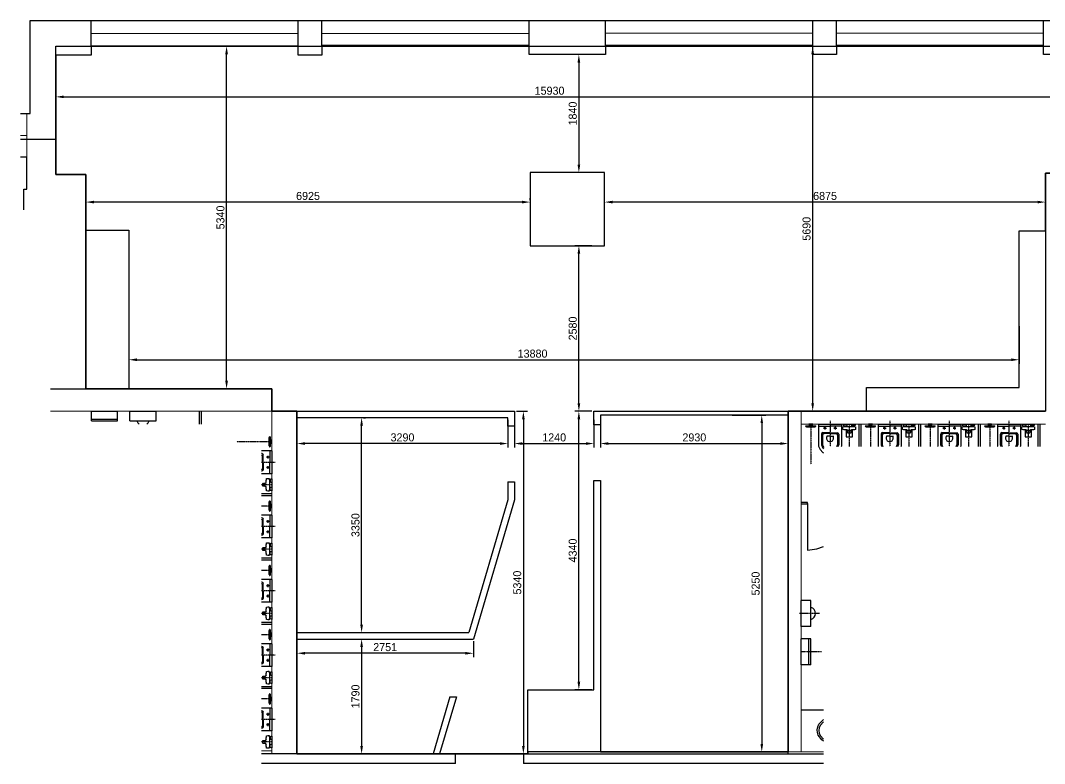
# Model space of a CAD drawing. Header units: millimetres. Extents: x 1204910 to 1229360, y -80424 to -68844.
# Drawn here: x 1204910 to 1220874, y -80424 to -68844 of the extents above; entities that cross this region are included whole.
import ezdxf

# ---------------------------------------------------------------- set-up
doc = ezdxf.new("R2010")
doc.units = ezdxf.units.MM
doc.linetypes.add('DASHDOT2', pattern=[12.7, 6.35, -3.175, 0, -3.175])
doc.layers.add('OFFICE_BOUNDARY', color=3, linetype='Continuous')
doc.layers.add('Santexnika', color=7, linetype='Continuous')

msp = doc.modelspace()

# ---------------------------------------------------------------- linework, layer by layer
for p, q in [((1205060, -70294), (1205060, -68844)), ((1205060, -68844), (1221790, -68844)), ((1204910, -70294), (1205060, -70294)), ((1205010, -70974), (1204910, -70974)), ((1205010, -71474), (1205010, -70974)), ((1204960, -71794), (1204960, -71474)), ((1204960, -71474), (1205010, -71474)), ((1211690, -80424), (1208670, -80424)), ((1217010, -80424), (1212750, -80424)), ((1217430, -80424), (1217010, -80424))]:
    msp.add_line(p, q)
at = {"color": 18, "lineweight": 30, "true_color": 0x000000}
for p, q in [((1205460, -69244), (1221390, -69244)), ((1205460, -71244), (1205460, -69244)), ((1205930, -71244), (1205460, -71244)), ((1205930, -74584), (1205930, -71244)), ((1208830, -74584), (1205930, -74584)), ((1208830, -74934), (1208830, -74584)), ((1209220, -74934), (1208830, -74934)), ((1209220, -80274), (1209220, -74934)), ((1220890, -74934), (1216880, -74934)), ((1216880, -74934), (1216880, -80244)), ((1212820, -80274), (1209220, -80274)), ((1216880, -80244), (1212820, -80244)), ((1212820, -80244), (1212820, -80274))]:
    msp.add_line(p, q, dxfattribs=at)
at = {"color": 0, "lineweight": -2, "transparency": 16777216}
for p, q in [((1207656, -69244), (1208186, -69244)), ((1216933, -69244), (1217323, -69244)), ((1208123, -74459), (1208123, -69369)), ((1213999, -69374), (1213553, -69374)), ((1217260, -74809), (1217260, -69369)), ((1213615, -69499), (1213615, -71089)), ((1205460, -70003), (1205460, -69972)), ((1205585, -70034), (1221265, -70034)), ((1213984, -71214), (1213553, -71214)), ((1205930, -71642), (1205930, -71611)), ((1212730, -71674), (1206055, -71674)), ((1212855, -71642), (1212855, -71611)), ((1214015, -71642), (1214015, -71611)), ((1220765, -71674), (1214140, -71674)), ((1213819, -72354), (1213553, -72354)), ((1213615, -74809), (1213615, -72479)), ((1206600, -73608), (1206600, -74193)), ((1220480, -73608), (1220480, -74193)), ((1206725, -74131), (1220355, -74131)), ((1207942, -74584), (1208186, -74584)), ((1212641, -74934), (1212813, -74934)), ((1213819, -74934), (1213553, -74934)), ((1213819, -74934), (1213553, -74934)), ((1216005, -74994), (1216529, -74994)), ((1217111, -74934), (1217323, -74934)), ((1209220, -75065), (1209220, -75499)), ((1210228, -78259), (1210228, -75159)), ((1210259, -75034), (1210290, -75034)), ((1212510, -75065), (1212510, -75499)), ((1212610, -75080), (1212610, -75499)), ((1212750, -75059), (1212750, -80149)), ((1213615, -79149), (1213615, -75059)), ((1213850, -75070), (1213850, -75499)), ((1213950, -75100), (1213950, -75499)), ((1216466, -75119), (1216466, -80119)), ((1216880, -75100), (1216880, -75499)), ((1212385, -75437), (1209345, -75437)), ((1212735, -75437), (1213725, -75437)), ((1214075, -75437), (1216755, -75437)), ((1209220, -78415), (1209220, -78768)), ((1210002, -78484), (1210290, -78484)), ((1210259, -78384), (1210290, -78384)), ((1211971, -78515), (1211971, -78768)), ((1210228, -78609), (1210228, -80149)), ((1211846, -78705), (1209345, -78705)), ((1213819, -79274), (1213553, -79274)), ((1210002, -80274), (1210290, -80274)), ((1212527, -80274), (1212813, -80274)), ((1216384, -80244), (1216529, -80244))]:
    msp.add_line(p, q, dxfattribs=at)
at = {"color": 5, "lineweight": 5}
msp.add_line((1204910, -70634), (1205010, -70634), dxfattribs=at)
at = {"color": 1, "lineweight": 30}
for p, q in [((1204910, -70694), (1205460, -70694)), ((1205460, -70694), (1205460, -71244)), ((1205460, -71244), (1205930, -71244)), ((1205930, -71244), (1205930, -74584)), ((1205380, -74584), (1205930, -74584)), ((1205930, -74584), (1208830, -74584)), ((1208830, -74584), (1208830, -74934)), ((1208830, -74934), (1209220, -74934)), ((1209220, -74934), (1209220, -80274)), ((1216880, -80274), (1216880, -74934)), ((1216880, -74934), (1220890, -74934)), ((1209220, -80274), (1208670, -80274)), ((1209220, -80274), (1216880, -80274)), ((1216880, -80274), (1217430, -80274))]:
    msp.add_line(p, q, dxfattribs=at)
at = {"lineweight": 5}
for p, q in [((1206400, -74934), (1205380, -74934)), ((1206600, -74934), (1206400, -74934)), ((1208830, -74934), (1206600, -74934)), ((1208830, -80274), (1208830, -74934)), ((1217080, -80244), (1217080, -74934)), ((1217080, -74934), (1217080, -75134)), ((1217080, -75134), (1220480, -75134)), ((1220480, -75134), (1220888, -75134)), ((1208670, -80224), (1208830, -80224)), ((1217430, -80244), (1216880, -80244)), ((1216880, -80244), (1217080, -80244))]:
    msp.add_line(p, q, dxfattribs=at)
for points in [[(1206010, -69244), (1206010, -68844)], [(1209240, -69244), (1209240, -68844)], [(1209610, -69234), (1209610, -68844)], [(1212840, -69234), (1212840, -68844)], [(1214030, -69234), (1214030, -68844)], [(1217260, -69234), (1217260, -68844)], [(1217630, -69234), (1217630, -68844)], [(1220860, -69234), (1220860, -68844)], [(1209610, -69384), (1209240, -69384), (1209240, -69244), (1206010, -69244), (1206010, -69384), (1205460, -69384), (1205460, -71244), (1205930, -71244), (1205930, -72114), (1206600, -72114), (1206600, -74584), (1208830, -74584), (1208830, -74934), (1212610, -74934)], [(1213950, -75144), (1213850, -75144), (1213850, -74934), (1218100, -74934), (1218100, -74564), (1220480, -74564), (1220480, -72124), (1220890, -72124), (1220890, -71224), (1221390, -71224), (1221390, -69374), (1220860, -69374), (1220860, -69234), (1217630, -69234), (1217630, -69374), (1217260, -69374), (1217260, -69234), (1214030, -69234), (1214030, -69374), (1212840, -69374), (1212840, -69234), (1209610, -69234), (1209610, -69384)], [(1212855, -71214), (1212855, -72354), (1214015, -72354), (1214015, -71214), (1212855, -71214)], [(1212610, -74934), (1212610, -75164), (1212510, -75164)], [(1213950, -76014), (1213950, -80244), (1216880, -80244), (1216880, -74994), (1213950, -74994), (1213950, -75144)], [(1212510, -75164), (1212510, -75034), (1209220, -75034), (1209220, -78384), (1211900, -78384)], [(1212510, -76034), (1212610, -76034), (1212610, -76314)], [(1212510, -76034), (1212510, -76314)], [(1212750, -80274), (1212820, -80274), (1212820, -79274), (1213850, -79274), (1213850, -76014), (1213950, -76014)], [(1212510, -76314), (1211900, -78384)], [(1212610, -76314), (1211971, -78484)], [(1209220, -78484), (1209220, -80274)], [(1209220, -78484), (1211871, -78484)], [(1211871, -78484), (1211971, -78484)], [(1211605, -79385), (1211343, -80274)], [(1211705, -79385), (1211443, -80274)], [(1211605, -79385), (1211705, -79385)], [(1211443, -80274), (1209220, -80274)], [(1211690, -80424), (1211690, -80274), (1211443, -80274)], [(1212750, -80274), (1212750, -80424)]]:
    msp.add_lwpolyline(points)
at = {"color": 5, "lineweight": 5}
for points in [[(1206010, -69044), (1209240, -69044)], [(1209610, -69044), (1212840, -69044)], [(1214030, -69039), (1217260, -69039)], [(1217630, -69039), (1220860, -69039)]]:
    msp.add_lwpolyline(points, dxfattribs=at)
at = {"lineweight": 5}
msp.add_lwpolyline([(1205010, -70974), (1205010, -70294)], dxfattribs=at)
at = {"color": 0, "transparency": 16777216}
for points in [[(1208102, -69369), (1208144, -69369), (1208123, -69244)], [(1217239, -69369), (1217281, -69369), (1217260, -69244)], [(1213594, -69499), (1213636, -69499), (1213615, -69374)], [(1205585, -70013), (1205585, -70055), (1205460, -70034)], [(1213594, -71089), (1213636, -71089), (1213615, -71214)], [(1206055, -71653), (1206055, -71695), (1205930, -71674)], [(1212730, -71653), (1212730, -71695), (1212855, -71674)], [(1214140, -71653), (1214140, -71695), (1214015, -71674)], [(1220765, -71653), (1220765, -71695), (1220890, -71674)], [(1213594, -72479), (1213636, -72479), (1213615, -72354)], [(1206725, -74110), (1206725, -74152), (1206600, -74131)], [(1220355, -74110), (1220355, -74152), (1220480, -74131)], [(1208102, -74459), (1208144, -74459), (1208123, -74584)], [(1213594, -74809), (1213636, -74809), (1213615, -74934)], [(1217239, -74809), (1217281, -74809), (1217260, -74934)], [(1212729, -75059), (1212771, -75059), (1212750, -74934)], [(1213594, -75059), (1213636, -75059), (1213615, -74934)], [(1216446, -75119), (1216487, -75119), (1216466, -74994)], [(1210207, -75159), (1210249, -75159), (1210228, -75034)], [(1209345, -75416), (1209345, -75458), (1209220, -75437)], [(1212385, -75416), (1212385, -75458), (1212510, -75437)], [(1212735, -75416), (1212735, -75458), (1212610, -75437)], [(1213725, -75416), (1213725, -75458), (1213850, -75437)], [(1214075, -75416), (1214075, -75458), (1213950, -75437)], [(1216755, -75416), (1216755, -75458), (1216880, -75437)], [(1210207, -78259), (1210249, -78259), (1210228, -78384)], [(1210207, -78609), (1210249, -78609), (1210228, -78484)], [(1209345, -78685), (1209345, -78726), (1209220, -78705)], [(1211846, -78685), (1211846, -78726), (1211971, -78705)], [(1213594, -79149), (1213636, -79149), (1213615, -79274)], [(1216446, -80119), (1216487, -80119), (1216466, -80244)], [(1210207, -80149), (1210249, -80149), (1210228, -80274)], [(1212729, -80149), (1212771, -80149), (1212750, -80274)]]:
    msp.add_solid(points, dxfattribs=at)
at = {"layer": 'OFFICE_BOUNDARY'}
msp.add_lwpolyline([(1205460, -69244), (1221390, -69244), (1221390, -71224), (1220890, -71224), (1220890, -74934), (1216880, -74934), (1216880, -80244), (1212820, -80244), (1212820, -80274), (1209220, -80274), (1209220, -74934), (1208830, -74934), (1208830, -74584), (1205930, -74584), (1205930, -71244), (1205460, -71244), (1205460, -69244)], close=True, dxfattribs=at)
at = {"layer": 'Santexnika', "ltscale": 6}
for p, q in [((1206017, -75084), (1206017, -74934)), ((1206017, -74934), (1206423, -74934)), ((1206423, -75084), (1206423, -74934)), ((1206617, -75084), (1206617, -74934)), ((1206617, -74934), (1207023, -74934)), ((1207023, -75084), (1207023, -74934)), ((1206017, -75056), (1206423, -75056)), ((1206017, -75084), (1206423, -75084)), ((1206617, -75084), (1207023, -75084)), ((1217230, -77881), (1217080, -77881)), ((1217080, -78287), (1217080, -77881)), ((1217230, -78287), (1217230, -77881)), ((1217230, -78287), (1217080, -78287)), ((1217230, -78481), (1217080, -78481)), ((1217080, -78887), (1217080, -78481)), ((1217202, -78887), (1217202, -78481)), ((1217230, -78887), (1217230, -78481)), ((1217230, -78887), (1217080, -78887))]:
    msp.add_line(p, q, dxfattribs=at)
at = {"layer": 'Santexnika'}
for p, q in [((1207700, -75134), (1207700, -74934)), ((1207730, -75134), (1207730, -74934)), ((1217155, -75163), (1217305, -75163)), ((1217155, -75173), (1217166, -75173)), ((1217166, -75163), (1217166, -75179)), ((1217166, -75179), (1217295, -75179)), ((1217260, -75134), (1217201, -75134)), ((1217208, -75152), (1217252, -75152)), ((1217214, -75163), (1217214, -75152)), ((1217247, -75163), (1217247, -75152)), ((1217295, -75163), (1217295, -75179)), ((1217295, -75173), (1217305, -75173)), ((1217353, -75134), (1217708, -75134)), ((1217353, -75134), (1217353, -75476)), ((1217353, -75166), (1217530, -75166)), ((1217449, -75175), (1217449, -75219)), ((1217708, -75166), (1217530, -75166)), ((1217610, -75175), (1217610, -75219)), ((1217708, -75134), (1217708, -75476)), ((1217737, -75134), (1217923, -75134)), ((1217745, -75162), (1217789, -75162)), ((1217750, -75175), (1217750, -75162)), ((1217783, -75173), (1217783, -75162)), ((1217916, -75162), (1217872, -75162)), ((1217877, -75173), (1217877, -75162)), ((1217910, -75175), (1217910, -75162)), ((1217980, -75134), (1217980, -75484)), ((1218010, -75134), (1218010, -75484)), ((1218085, -75163), (1218235, -75163)), ((1218085, -75173), (1218096, -75173)), ((1218096, -75163), (1218096, -75179)), ((1218096, -75179), (1218225, -75179)), ((1218190, -75134), (1218131, -75134)), ((1218138, -75152), (1218182, -75152)), ((1218144, -75163), (1218144, -75152)), ((1218177, -75163), (1218177, -75152)), ((1218225, -75163), (1218225, -75179)), ((1218225, -75173), (1218235, -75173)), ((1218283, -75134), (1218638, -75134)), ((1218283, -75134), (1218283, -75476)), ((1218283, -75166), (1218460, -75166)), ((1218379, -75175), (1218379, -75219)), ((1218638, -75166), (1218460, -75166)), ((1218540, -75175), (1218540, -75219)), ((1218638, -75134), (1218638, -75476)), ((1218667, -75134), (1218853, -75134)), ((1218675, -75162), (1218719, -75162)), ((1218680, -75175), (1218680, -75162)), ((1218713, -75173), (1218713, -75162)), ((1218846, -75162), (1218802, -75162)), ((1218807, -75173), (1218807, -75162)), ((1218840, -75175), (1218840, -75162)), ((1218910, -75134), (1218910, -75484)), ((1218940, -75134), (1218940, -75484)), ((1219015, -75163), (1219165, -75163)), ((1219015, -75173), (1219026, -75173)), ((1219026, -75163), (1219026, -75179)), ((1219026, -75179), (1219155, -75179)), ((1219120, -75134), (1219061, -75134)), ((1219068, -75152), (1219112, -75152)), ((1219074, -75163), (1219074, -75152)), ((1219107, -75163), (1219107, -75152)), ((1219155, -75163), (1219155, -75179)), ((1219155, -75173), (1219165, -75173)), ((1219213, -75134), (1219568, -75134)), ((1219213, -75134), (1219213, -75476)), ((1219213, -75166), (1219390, -75166)), ((1219309, -75175), (1219309, -75219)), ((1219568, -75166), (1219390, -75166)), ((1219470, -75175), (1219470, -75219)), ((1219568, -75134), (1219568, -75476)), ((1219597, -75134), (1219783, -75134)), ((1219605, -75162), (1219649, -75162)), ((1219610, -75175), (1219610, -75162)), ((1219643, -75173), (1219643, -75162)), ((1219776, -75162), (1219732, -75162)), ((1219737, -75173), (1219737, -75162)), ((1219770, -75175), (1219770, -75162)), ((1219840, -75134), (1219840, -75484)), ((1219840, -75134), (1219840, -75484)), ((1219870, -75134), (1219870, -75484)), ((1219870, -75134), (1219870, -75484)), ((1219945, -75163), (1220095, -75163)), ((1219945, -75173), (1219956, -75173)), ((1219956, -75163), (1219956, -75179)), ((1219956, -75179), (1220085, -75179)), ((1220050, -75134), (1219991, -75134)), ((1219998, -75152), (1220042, -75152)), ((1220004, -75163), (1220004, -75152)), ((1220037, -75163), (1220037, -75152)), ((1220085, -75163), (1220085, -75179)), ((1220085, -75173), (1220095, -75173)), ((1220143, -75134), (1220498, -75134)), ((1220143, -75134), (1220143, -75476)), ((1220143, -75166), (1220320, -75166)), ((1220239, -75175), (1220239, -75219)), ((1220498, -75166), (1220320, -75166)), ((1220400, -75175), (1220400, -75219)), ((1220498, -75134), (1220498, -75476)), ((1220527, -75134), (1220713, -75134)), ((1220535, -75162), (1220579, -75162)), ((1220540, -75175), (1220540, -75162)), ((1220573, -75173), (1220573, -75162)), ((1220706, -75162), (1220662, -75162)), ((1220667, -75173), (1220667, -75162)), ((1220700, -75175), (1220700, -75162)), ((1220770, -75134), (1220770, -75484)), ((1220800, -75134), (1220800, -75484)), ((1208801, -75345), (1208784, -75345)), ((1208784, -75345), (1208784, -75474)), ((1208791, -75335), (1208791, -75345)), ((1208801, -75335), (1208801, -75485)), ((1217395, -75289), (1217395, -75457)), ((1217411, -75305), (1217411, -75456)), ((1217530, -75268), (1217416, -75268)), ((1217427, -75197), (1217473, -75197)), ((1217530, -75283), (1217432, -75283)), ((1217530, -75320), (1217484, -75320)), ((1217530, -75268), (1217645, -75268)), ((1217530, -75283), (1217628, -75283)), ((1217530, -75320), (1217577, -75320)), ((1217588, -75197), (1217634, -75197)), ((1217649, -75305), (1217649, -75456)), ((1217666, -75289), (1217666, -75457)), ((1217851, -75237), (1217809, -75237)), ((1218325, -75289), (1218325, -75457)), ((1218341, -75305), (1218341, -75456)), ((1218460, -75268), (1218346, -75268)), ((1218357, -75197), (1218403, -75197)), ((1218460, -75283), (1218362, -75283)), ((1218460, -75320), (1218414, -75320)), ((1218460, -75268), (1218575, -75268)), ((1218460, -75283), (1218558, -75283)), ((1218460, -75320), (1218507, -75320)), ((1218518, -75197), (1218564, -75197)), ((1218579, -75305), (1218579, -75456)), ((1218596, -75289), (1218596, -75457)), ((1218781, -75237), (1218739, -75237)), ((1219255, -75289), (1219255, -75457)), ((1219271, -75305), (1219271, -75456)), ((1219390, -75268), (1219276, -75268)), ((1219287, -75197), (1219333, -75197)), ((1219390, -75283), (1219292, -75283)), ((1219390, -75320), (1219344, -75320)), ((1219390, -75268), (1219505, -75268)), ((1219390, -75283), (1219488, -75283)), ((1219390, -75320), (1219437, -75320)), ((1219448, -75197), (1219494, -75197)), ((1219509, -75305), (1219509, -75456)), ((1219526, -75289), (1219526, -75457)), ((1219711, -75237), (1219669, -75237)), ((1220185, -75289), (1220185, -75457)), ((1220201, -75305), (1220201, -75456)), ((1220320, -75268), (1220206, -75268)), ((1220217, -75197), (1220263, -75197)), ((1220320, -75283), (1220222, -75283)), ((1220320, -75320), (1220274, -75320)), ((1220320, -75268), (1220435, -75268)), ((1220320, -75283), (1220418, -75283)), ((1220320, -75320), (1220367, -75320)), ((1220378, -75197), (1220424, -75197)), ((1220439, -75305), (1220439, -75456)), ((1220456, -75289), (1220456, -75457)), ((1220641, -75237), (1220599, -75237)), ((1208801, -75474), (1208784, -75474)), ((1208791, -75474), (1208791, -75485)), ((1208801, -75393), (1208812, -75393)), ((1208801, -75426), (1208812, -75426)), ((1208812, -75388), (1208812, -75432)), ((1208830, -75439), (1208830, -75380)), ((1208830, -75552), (1208670, -75552)), ((1208675, -75594), (1208670, -75594)), ((1208681, -75730), (1208681, -75632)), ((1208696, -75730), (1208696, -75615)), ((1208789, -75648), (1208745, -75648)), ((1208767, -75627), (1208767, -75672)), ((1208798, -75552), (1208798, -75730)), ((1208830, -75552), (1208830, -75907)), ((1208681, -75730), (1208681, -75828)), ((1208696, -75730), (1208696, -75844)), ((1208789, -75810), (1208745, -75810)), ((1208767, -75788), (1208767, -75833)), ((1208798, -75907), (1208798, -75730)), ((1208675, -75865), (1208670, -75865)), ((1208830, -75907), (1208670, -75907)), ((1208830, -75987), (1208830, -76173)), ((1208727, -76101), (1208727, -76058)), ((1208789, -76000), (1208802, -76000)), ((1208791, -76033), (1208802, -76033)), ((1208791, -76127), (1208802, -76127)), ((1208802, -75994), (1208802, -76038)), ((1208802, -76165), (1208802, -76121)), ((1208670, -76216), (1208830, -76216)), ((1208670, -76246), (1208830, -76246)), ((1208789, -76160), (1208802, -76160)), ((1208801, -76347), (1208784, -76347)), ((1208784, -76347), (1208784, -76476)), ((1208791, -76337), (1208791, -76347)), ((1208801, -76337), (1208801, -76487)), ((1208801, -76395), (1208812, -76395)), ((1208801, -76428), (1208812, -76428)), ((1208812, -76390), (1208812, -76434)), ((1208830, -76441), (1208830, -76382)), ((1217180, -76354), (1217080, -76354)), ((1217180, -76384), (1217080, -76384)), ((1217180, -76384), (1217180, -76354)), ((1217180, -76369), (1217180, -77099)), ((1208830, -76554), (1208670, -76554)), ((1208675, -76596), (1208670, -76596)), ((1208696, -76732), (1208696, -76617)), ((1208801, -76476), (1208784, -76476)), ((1208791, -76476), (1208791, -76487)), ((1208798, -76554), (1208798, -76732)), ((1208830, -76554), (1208830, -76909)), ((1208681, -76732), (1208681, -76634)), ((1208681, -76732), (1208681, -76830)), ((1208696, -76732), (1208696, -76846)), ((1208789, -76650), (1208745, -76650)), ((1208767, -76629), (1208767, -76674)), ((1208798, -76909), (1208798, -76732)), ((1208675, -76867), (1208670, -76867)), ((1208830, -76909), (1208670, -76909)), ((1208789, -76812), (1208745, -76812)), ((1208767, -76790), (1208767, -76835)), ((1208727, -77103), (1208727, -77060)), ((1208789, -77002), (1208802, -77002)), ((1208791, -77035), (1208802, -77035)), ((1208802, -76996), (1208802, -77040)), ((1208830, -76989), (1208830, -77175)), ((1208670, -77218), (1208830, -77218)), ((1208670, -77248), (1208830, -77248)), ((1208789, -77162), (1208802, -77162)), ((1208791, -77129), (1208802, -77129)), ((1208802, -77167), (1208802, -77123)), ((1208801, -77349), (1208784, -77349)), ((1208784, -77349), (1208784, -77478)), ((1208791, -77339), (1208791, -77349)), ((1208801, -77339), (1208801, -77489)), ((1208801, -77397), (1208812, -77397)), ((1208812, -77392), (1208812, -77436)), ((1208830, -77443), (1208830, -77384)), ((1208830, -77556), (1208670, -77556)), ((1208801, -77478), (1208784, -77478)), ((1208791, -77478), (1208791, -77489)), ((1208798, -77556), (1208798, -77734)), ((1208801, -77430), (1208812, -77430)), ((1208830, -77556), (1208830, -77911)), ((1208675, -77598), (1208670, -77598)), ((1208681, -77734), (1208681, -77636)), ((1208681, -77734), (1208681, -77832)), ((1208696, -77734), (1208696, -77619)), ((1208696, -77734), (1208696, -77848)), ((1208789, -77652), (1208745, -77652)), ((1208767, -77631), (1208767, -77676)), ((1208798, -77911), (1208798, -77734)), ((1208675, -77869), (1208670, -77869)), ((1208789, -77814), (1208745, -77814)), ((1208767, -77792), (1208767, -77837)), ((1208830, -77911), (1208670, -77911)), ((1208727, -78105), (1208727, -78062)), ((1208789, -78004), (1208802, -78004)), ((1208791, -78037), (1208802, -78037)), ((1208802, -77998), (1208802, -78042)), ((1208830, -77991), (1208830, -78177)), ((1208670, -78220), (1208830, -78220)), ((1208789, -78164), (1208802, -78164)), ((1208791, -78131), (1208802, -78131)), ((1208802, -78169), (1208802, -78125)), ((1208670, -78250), (1208830, -78250)), ((1208801, -78351), (1208784, -78351)), ((1208784, -78351), (1208784, -78480)), ((1208791, -78341), (1208791, -78351)), ((1208801, -78341), (1208801, -78491)), ((1208801, -78480), (1208784, -78480)), ((1208791, -78480), (1208791, -78491)), ((1208801, -78399), (1208812, -78399)), ((1208801, -78432), (1208812, -78432)), ((1208812, -78394), (1208812, -78438)), ((1208830, -78445), (1208830, -78386)), ((1208830, -78558), (1208670, -78558)), ((1208675, -78600), (1208670, -78600)), ((1208681, -78736), (1208681, -78638)), ((1208696, -78736), (1208696, -78621)), ((1208789, -78654), (1208745, -78654)), ((1208767, -78633), (1208767, -78678)), ((1208798, -78558), (1208798, -78736)), ((1208830, -78558), (1208830, -78913)), ((1208681, -78736), (1208681, -78834)), ((1208696, -78736), (1208696, -78850)), ((1208789, -78816), (1208745, -78816)), ((1208767, -78794), (1208767, -78839)), ((1208798, -78913), (1208798, -78736)), ((1208675, -78871), (1208670, -78871)), ((1208830, -78913), (1208670, -78913)), ((1208789, -79006), (1208802, -79006)), ((1208802, -79000), (1208802, -79044)), ((1208830, -78993), (1208830, -79179)), ((1208727, -79107), (1208727, -79064)), ((1208789, -79166), (1208802, -79166)), ((1208791, -79039), (1208802, -79039)), ((1208791, -79133), (1208802, -79133)), ((1208802, -79171), (1208802, -79127)), ((1208670, -79222), (1208830, -79222)), ((1208670, -79252), (1208830, -79252)), ((1208801, -79353), (1208784, -79353)), ((1208784, -79353), (1208784, -79482)), ((1208801, -79482), (1208784, -79482)), ((1208791, -79343), (1208791, -79353)), ((1208791, -79482), (1208791, -79493)), ((1208801, -79343), (1208801, -79493)), ((1208801, -79401), (1208812, -79401)), ((1208801, -79434), (1208812, -79434)), ((1208812, -79396), (1208812, -79440)), ((1208830, -79447), (1208830, -79388)), ((1208830, -79560), (1208670, -79560)), ((1208675, -79602), (1208670, -79602)), ((1208681, -79738), (1208681, -79640)), ((1208696, -79738), (1208696, -79623)), ((1208789, -79656), (1208745, -79656)), ((1208767, -79635), (1208767, -79680)), ((1208798, -79560), (1208798, -79738)), ((1208830, -79560), (1208830, -79915)), ((1217430, -79594), (1217080, -79594)), ((1208681, -79738), (1208681, -79836)), ((1208696, -79738), (1208696, -79852)), ((1208789, -79818), (1208745, -79818)), ((1208767, -79796), (1208767, -79841)), ((1208798, -79915), (1208798, -79738)), ((1208675, -79873), (1208670, -79873)), ((1208830, -79915), (1208670, -79915)), ((1208727, -80109), (1208727, -80066)), ((1208789, -80008), (1208802, -80008)), ((1208791, -80041), (1208802, -80041)), ((1208791, -80135), (1208802, -80135)), ((1208802, -80002), (1208802, -80046)), ((1208802, -80173), (1208802, -80129)), ((1208830, -79995), (1208830, -80181)), ((1208789, -80168), (1208802, -80168))]:
    msp.add_line(p, q, dxfattribs=at)
at = {"layer": 'Santexnika', "color": 26, "linetype": 'DASHDOT2', "true_color": 0x791e15}
for p, q in [((1217230, -75134), (1217230, -75758)), ((1217530, -75084), (1217530, -75484)), ((1217830, -75134), (1217830, -75484)), ((1218160, -75134), (1218160, -75484)), ((1218460, -75084), (1218460, -75484)), ((1218760, -75134), (1218760, -75484)), ((1219090, -75134), (1219090, -75484)), ((1219390, -75084), (1219390, -75484)), ((1219690, -75134), (1219690, -75484)), ((1220020, -75134), (1220020, -75484)), ((1220320, -75084), (1220320, -75484)), ((1220620, -75134), (1220620, -75484)), ((1208830, -75410), (1208280, -75410)), ((1208880, -75730), (1208670, -75730)), ((1208830, -76080), (1208670, -76080)), ((1208830, -76412), (1208670, -76412)), ((1208880, -76732), (1208670, -76732)), ((1208830, -77082), (1208670, -77082)), ((1208830, -77414), (1208670, -77414)), ((1208880, -77734), (1208670, -77734)), ((1208830, -78084), (1208670, -78084)), ((1217366, -78084), (1217050, -78084)), ((1208830, -78416), (1208670, -78416)), ((1217396, -78684), (1217080, -78684)), ((1208880, -78736), (1208670, -78736)), ((1208830, -79086), (1208670, -79086)), ((1208830, -79418), (1208670, -79418)), ((1208880, -79738), (1208670, -79738)), ((1208830, -80088), (1208670, -80088))]:
    msp.add_line(p, q, dxfattribs=at)
at = {"layer": 'Santexnika'}
for points in [[(1206726, -75084), (1206739, -75113), (1206759, -75134)], [(1206882, -75134), (1206901, -75113), (1206914, -75084)], [(1217353, -75476), (1217378, -75531), (1217418, -75575), (1217430, -75581)], [(1217395, -75457), (1217413, -75501), (1217430, -75521)], [(1217411, -75456), (1217428, -75494), (1217430, -75497)], [(1217637, -75484), (1217649, -75456)], [(1217655, -75484), (1217666, -75457)], [(1217704, -75484), (1217708, -75476)], [(1218283, -75476), (1218286, -75484)], [(1218325, -75457), (1218336, -75484)], [(1218341, -75456), (1218353, -75484)], [(1218567, -75484), (1218579, -75456)], [(1218585, -75484), (1218596, -75457)], [(1218634, -75484), (1218638, -75476)], [(1219213, -75476), (1219216, -75484)], [(1219255, -75457), (1219266, -75484)], [(1219271, -75456), (1219283, -75484)], [(1219497, -75484), (1219509, -75456)], [(1219515, -75484), (1219526, -75457)], [(1219564, -75484), (1219568, -75476)], [(1220143, -75476), (1220146, -75484)], [(1220185, -75457), (1220196, -75484)], [(1220201, -75456), (1220213, -75484)], [(1220427, -75484), (1220439, -75456)], [(1220445, -75484), (1220456, -75457)], [(1220494, -75484), (1220498, -75476)], [(1208681, -75632), (1208679, -75624), (1208674, -75617), (1208670, -75614)], [(1208670, -75845), (1208674, -75842), (1208679, -75836), (1208681, -75828)], [(1208681, -76634), (1208679, -76626), (1208674, -76619), (1208670, -76616)], [(1208670, -76847), (1208674, -76844), (1208679, -76838), (1208681, -76830)], [(1217180, -77099), (1217323, -77079), (1217430, -77043)], [(1208681, -77636), (1208679, -77628), (1208674, -77621), (1208670, -77618)], [(1208670, -77849), (1208674, -77846), (1208679, -77840), (1208681, -77832)], [(1208681, -78638), (1208679, -78630), (1208674, -78623), (1208670, -78620)], [(1208670, -78851), (1208674, -78848), (1208679, -78842), (1208681, -78834)], [(1208681, -79640), (1208679, -79632), (1208674, -79625), (1208670, -79622)], [(1217430, -80077), (1217400, -80057), (1217346, -79984), (1217333, -79942), (1217331, -79898), (1217339, -79854), (1217358, -79813), (1217421, -79745), (1217430, -79740)], [(1217430, -79773), (1217378, -79832), (1217363, -79869), (1217358, -79910), (1217363, -79950), (1217378, -79987), (1217430, -80046)], [(1208670, -79853), (1208674, -79850), (1208679, -79844), (1208681, -79836)]]:
    msp.add_lwpolyline(points, dxfattribs=at)
at = {"layer": 'Santexnika', "linetype": 'ByBlock'}
for points in [[(1217780, -75234), (1217780, -75334), (1217880, -75334), (1217880, -75234)], [(1218710, -75234), (1218710, -75334), (1218810, -75334), (1218810, -75234)], [(1219640, -75234), (1219640, -75334), (1219740, -75334), (1219740, -75234)], [(1220570, -75234), (1220570, -75334), (1220670, -75334), (1220670, -75234)]]:
    msp.add_lwpolyline(points, close=True, dxfattribs=at)
at = {"layer": 'Santexnika'}
for centre in [(1217449, -75197), (1217610, -75197), (1218379, -75197), (1218540, -75197), (1219309, -75197), (1219470, -75197), (1220239, -75197), (1220400, -75197), (1208766, -75648), (1208766, -75810), (1208766, -76650), (1208766, -76812), (1208766, -77652), (1208766, -77814), (1208766, -78654), (1208766, -78816), (1208766, -79656), (1208766, -79818)]:
    msp.add_circle(centre, 11.1, dxfattribs=at)
for centre, radius, start, end in [((1217155, -75168), 5, 90, -90), ((1217238, -75128), 37.4, -171.9817, -147.4456), ((1217214, -75145), 8.09, -157.0081, -131.5044), ((1217247, -75145), 8.09, -48.4956, -22.9919), ((1217223, -75128), 37.4, -32.5544, -8.0183), ((1217305, -75168), 5, -90, 90), ((1218085, -75168), 5, 90, -90), ((1218168, -75128), 37.4, -171.9817, -147.4456), ((1218144, -75145), 8.09, -157.0081, -131.5044), ((1218177, -75145), 8.09, -48.4956, -22.9919), ((1218153, -75128), 37.4, -32.5544, -8.0183), ((1218235, -75168), 5, -90, 90), ((1219015, -75168), 5, 90, -90), ((1219098, -75128), 37.4, -171.9817, -147.4456), ((1219074, -75145), 8.09, -157.0081, -131.5044), ((1219107, -75145), 8.09, -48.4956, -22.9919), ((1219083, -75128), 37.4, -32.5544, -8.0183), ((1219165, -75168), 5, -90, 90), ((1219945, -75168), 5, 90, -90), ((1220028, -75128), 37.4, -171.9817, -147.4456), ((1220004, -75145), 8.09, -157.0081, -131.5044), ((1220037, -75145), 8.09, -48.4956, -22.9919), ((1220013, -75128), 37.4, -32.5544, -8.0183), ((1220095, -75168), 5, -90, 90), ((1208796, -75335), 5, 0, 180), ((1217417, -75289), 21.6, 91.6856, -179.5761), ((1217433, -75305), 21.6, 91.6856, -179.5761), ((1217532, -75351), 57.5, 146.4449, -122.0212), ((1217529, -75351), 57.5, -57.9788, 33.5551), ((1217627, -75305), 21.6, -0.4239, 88.3144), ((1217644, -75289), 21.6, -0.4239, 88.3144), ((1218347, -75289), 21.6, 91.6856, -179.5761), ((1218363, -75305), 21.6, 91.6856, -179.5761), ((1218462, -75351), 57.5, 146.4449, -122.0212), ((1218459, -75351), 57.5, -57.9788, 33.5551), ((1218557, -75305), 21.6, -0.4239, 88.3144), ((1218574, -75289), 21.6, -0.4239, 88.3144), ((1219277, -75289), 21.6, 91.6856, -179.5761), ((1219293, -75305), 21.6, 91.6856, -179.5761), ((1219392, -75351), 57.5, 146.4449, -122.0212), ((1219389, -75351), 57.5, -57.9788, 33.5551), ((1219487, -75305), 21.6, -0.4239, 88.3144), ((1219504, -75289), 21.6, -0.4239, 88.3144), ((1220207, -75289), 21.6, 91.6856, -179.5761), ((1220223, -75305), 21.6, 91.6856, -179.5761), ((1220322, -75351), 57.5, 146.4449, -122.0212), ((1220319, -75351), 57.5, -57.9788, 33.5551), ((1220417, -75305), 21.6, -0.4239, 88.3144), ((1220434, -75289), 21.6, -0.4239, 88.3144), ((1208796, -75485), 5, 180, 0), ((1208818, -75393), 8.09, 112.9919, 138.4956), ((1208818, -75426), 8.09, -138.4956, -112.9919), ((1208835, -75417), 37.4, 98.0183, 122.5544), ((1208835, -75402), 37.4, -122.5544, -98.0183), ((1217533, -75323), 82.9, -112.147, -91.6164), ((1217528, -75323), 82.9, -88.3836, -67.853), ((1218463, -75323), 82.9, -112.147, -91.6164), ((1218458, -75323), 82.9, -88.3836, -67.853), ((1219393, -75323), 82.9, -112.147, -91.6164), ((1219388, -75323), 82.9, -88.3836, -67.853), ((1220323, -75323), 82.9, -112.147, -91.6164), ((1220318, -75323), 82.9, -88.3836, -67.853), ((1208675, -75616), 21.6, 1.6856, 90.4239), ((1208675, -75843), 21.6, -90.4239, -1.6856), ((1208796, -76337), 5, 0, 180), ((1208818, -76395), 8.09, 112.9919, 138.4956), ((1208818, -76428), 8.09, -138.4956, -112.9919), ((1208835, -76419), 37.4, 98.0183, 122.5544), ((1208835, -76404), 37.4, -122.5544, -98.0183), ((1208675, -76618), 21.6, 1.6856, 90.4239), ((1208796, -76487), 5, 180, 0), ((1208675, -76845), 21.6, -90.4239, -1.6856), ((1208796, -77339), 5, 0, 180), ((1208818, -77397), 8.09, 112.9919, 138.4956), ((1208835, -77421), 37.4, 98.0183, 122.5544), ((1208796, -77489), 5, 180, 0), ((1208818, -77430), 8.09, -138.4956, -112.9919), ((1208835, -77406), 37.4, -122.5544, -98.0183), ((1208675, -77620), 21.6, 1.6856, 90.4239), ((1208675, -77847), 21.6, -90.4239, -1.6856), ((1208796, -78341), 5, 0, 180), ((1208796, -78491), 5, 180, 0), ((1208818, -78399), 8.09, 112.9919, 138.4956), ((1208818, -78432), 8.09, -138.4956, -112.9919), ((1208835, -78423), 37.4, 98.0183, 122.5544), ((1208835, -78408), 37.4, -122.5544, -98.0183), ((1208675, -78622), 21.6, 1.6856, 90.4239), ((1208675, -78849), 21.6, -90.4239, -1.6856), ((1208796, -79343), 5, 0, 180), ((1208796, -79493), 5, 180, 0), ((1208818, -79401), 8.09, 112.9919, 138.4956), ((1208818, -79434), 8.09, -138.4956, -112.9919), ((1208835, -79425), 37.4, 98.0183, 122.5544), ((1208835, -79410), 37.4, -122.5544, -98.0183), ((1208675, -79624), 21.6, 1.6856, 90.4239), ((1208675, -79851), 21.6, -90.4239, -1.6856)]:
    msp.add_arc(centre, radius, start, end, dxfattribs=at)
at = {"layer": 'Santexnika', "extrusion": (0, 0, -1)}
for centre, radius, start, end in [((-1217830, -76044), 873, 83.5005, 96.4995), ((-1217934, -75187), 203, -9.4367, 2.8251), ((-1217833, -75126), 95.7, -20.1457, -4.816), ((-1217750, -75155), 8.09, -48.4956, -22.9919), ((-1217783, -75155), 8.09, -157.0081, -131.5044), ((-1217701, -75126), 95.7, -175.184, -159.8543), ((-1217960, -75126), 95.7, -20.1457, -4.816), ((-1217877, -75155), 8.09, -48.4956, -22.9919), ((-1217910, -75155), 8.09, -157.0081, -131.5044), ((-1217828, -75126), 95.7, -175.184, -159.8543), ((-1217727, -75187), 203, 177.1749, -170.5633), ((-1218760, -76044), 873, 83.5005, 96.4995), ((-1218864, -75187), 203, -9.4367, 2.8251), ((-1218763, -75126), 95.7, -20.1457, -4.816), ((-1218680, -75155), 8.09, -48.4956, -22.9919), ((-1218713, -75155), 8.09, -157.0081, -131.5044), ((-1218631, -75126), 95.7, -175.184, -159.8543), ((-1218890, -75126), 95.7, -20.1457, -4.816), ((-1218807, -75155), 8.09, -48.4956, -22.9919), ((-1218840, -75155), 8.09, -157.0081, -131.5044), ((-1218758, -75126), 95.7, -175.184, -159.8543), ((-1218657, -75187), 203, 177.1749, -170.5633), ((-1219690, -76044), 873, 83.5005, 96.4995), ((-1219794, -75187), 203, -9.4367, 2.8251), ((-1219693, -75126), 95.7, -20.1457, -4.816), ((-1219610, -75155), 8.09, -48.4956, -22.9919), ((-1219643, -75155), 8.09, -157.0081, -131.5044), ((-1219561, -75126), 95.7, -175.184, -159.8543), ((-1219820, -75126), 95.7, -20.1457, -4.816), ((-1219737, -75155), 8.09, -48.4956, -22.9919), ((-1219770, -75155), 8.09, -157.0081, -131.5044), ((-1219688, -75126), 95.7, -175.184, -159.8543), ((-1219587, -75187), 203, 177.1749, -170.5633), ((-1220620, -76044), 873, 83.5005, 96.4995), ((-1220724, -75187), 203, -9.4367, 2.8251), ((-1220623, -75126), 95.7, -20.1457, -4.816), ((-1220540, -75155), 8.09, -48.4956, -22.9919), ((-1220573, -75155), 8.09, -157.0081, -131.5044), ((-1220491, -75126), 95.7, -175.184, -159.8543), ((-1220750, -75126), 95.7, -20.1457, -4.816), ((-1220667, -75155), 8.09, -48.4956, -22.9919), ((-1220700, -75155), 8.09, -157.0081, -131.5044), ((-1220618, -75126), 95.7, -175.184, -159.8543), ((-1220517, -75187), 203, 177.1749, -170.5633), ((-1218009, -71814), 3417, -86.452, -85.3885), ((-1217796, -75237), 12.7, 93.548, -179.8039), ((-1217809, -75241), 3.69, 16.722, 87.4622), ((-1218176, -75240), 371, -4.1243, 0.0652), ((-1217830, -75238), 37.6, -128.9136, -51.0864), ((-1217812, -75273), 3.74, -76.3079, 73.0956), ((-1217830, -75141), 137, -98.1276, -81.8724), ((-1217849, -75273), 3.74, 106.9044, -103.6921), ((-1217864, -75237), 12.7, -0.1961, 86.452), ((-1217851, -75241), 3.69, 92.5378, 163.278), ((-1217484, -75240), 371, 179.9348, -175.8757), ((-1217652, -71814), 3417, -94.6115, -93.548), ((-1218939, -71814), 3417, -86.452, -85.3885), ((-1218726, -75237), 12.7, 93.548, -179.8039), ((-1218739, -75241), 3.69, 16.722, 87.4622), ((-1219106, -75240), 371, -4.1243, 0.0652), ((-1218760, -75238), 37.6, -128.9136, -51.0864), ((-1218742, -75273), 3.74, -76.3079, 73.0956), ((-1218760, -75141), 137, -98.1276, -81.8724), ((-1218779, -75273), 3.74, 106.9044, -103.6921), ((-1218794, -75237), 12.7, -0.1961, 86.452), ((-1218781, -75241), 3.69, 92.5378, 163.278), ((-1218414, -75240), 371, 179.9348, -175.8757), ((-1218582, -71814), 3417, -94.6115, -93.548), ((-1219869, -71814), 3417, -86.452, -85.3885), ((-1219656, -75237), 12.7, 93.548, -179.8039), ((-1219669, -75241), 3.69, 16.722, 87.4622), ((-1220036, -75240), 371, -4.1243, 0.0652), ((-1219690, -75238), 37.6, -128.9136, -51.0864), ((-1219672, -75273), 3.74, -76.3079, 73.0956), ((-1219690, -75141), 137, -98.1276, -81.8724), ((-1219709, -75273), 3.74, 106.9044, -103.6921), ((-1219724, -75237), 12.7, -0.1961, 86.452), ((-1219711, -75241), 3.69, 92.5378, 163.278), ((-1219344, -75240), 371, 179.9348, -175.8757), ((-1219512, -71814), 3417, -94.6115, -93.548), ((-1220799, -71814), 3417, -86.452, -85.3885), ((-1220586, -75237), 12.7, 93.548, -179.8039), ((-1220599, -75241), 3.69, 16.722, 87.4622), ((-1220966, -75240), 371, -4.1243, 0.0652), ((-1220620, -75238), 37.6, -128.9136, -51.0864), ((-1220602, -75273), 3.74, -76.3079, 73.0956), ((-1220620, -75141), 137, -98.1276, -81.8724), ((-1220639, -75273), 3.74, 106.9044, -103.6921), ((-1220654, -75237), 12.7, -0.1961, 86.452), ((-1220641, -75241), 3.69, 92.5378, 163.278), ((-1220274, -75240), 371, 179.9348, -175.8757), ((-1220442, -71814), 3417, -94.6115, -93.548), ((-1212150, -76258), 3417, 3.548, 4.6115), ((-1208777, -76183), 203, 80.5633, 92.8251), ((-1207920, -76080), 873, 173.5005, -173.5005), ((-1208838, -76082), 95.7, 69.8543, 85.184), ((-1208823, -76080), 137, -8.1276, 8.1276), ((-1208726, -76080), 37.6, -38.9136, 38.9136), ((-1208691, -76061), 3.74, 13.6921, 163.0956), ((-1208691, -76098), 3.74, -163.0956, -13.6921), ((-1208724, -76426), 371, 85.8757, 90.0652), ((-1208724, -75733), 371, -90.0652, -85.8757), ((-1208723, -76059), 3.69, 106.722, 177.4622), ((-1208723, -76101), 3.69, -177.4622, -106.722), ((-1208727, -76046), 12.7, -176.452, -89.8039), ((-1208727, -76114), 12.7, 89.8039, 176.452), ((-1212150, -75901), 3417, -4.6115, -3.548), ((-1208808, -76000), 8.09, 41.5044, 67.0081), ((-1208808, -76033), 8.09, -67.0081, -41.5044), ((-1208808, -76127), 8.09, 41.5044, 67.0081), ((-1208838, -75950), 95.7, -85.184, -69.8543), ((-1208838, -76209), 95.7, 69.8543, 85.184), ((-1208777, -75976), 203, -92.8251, -80.5633), ((-1208808, -76160), 8.09, -67.0081, -41.5044), ((-1208838, -76077), 95.7, -85.184, -69.8543), ((-1208823, -77082), 137, -8.1276, 8.1276), ((-1208726, -77082), 37.6, -38.9136, 38.9136), ((-1208691, -77063), 3.74, 13.6921, 163.0956), ((-1208691, -77100), 3.74, -163.0956, -13.6921), ((-1208724, -77428), 371, 85.8757, 90.0652), ((-1208723, -77061), 3.69, 106.722, 177.4622), ((-1208723, -77103), 3.69, -177.4622, -106.722), ((-1208727, -77048), 12.7, -176.452, -89.8039), ((-1208727, -77116), 12.7, 89.8039, 176.452), ((-1212150, -77260), 3417, 3.548, 4.6115), ((-1208777, -77185), 203, 80.5633, 92.8251), ((-1207920, -77082), 873, 173.5005, -173.5005), ((-1208808, -77002), 8.09, 41.5044, 67.0081), ((-1208808, -77035), 8.09, -67.0081, -41.5044), ((-1208838, -77084), 95.7, 69.8543, 85.184), ((-1208838, -76952), 95.7, -85.184, -69.8543), ((-1208724, -76735), 371, -90.0652, -85.8757), ((-1212150, -76903), 3417, -4.6115, -3.548), ((-1208777, -76978), 203, -92.8251, -80.5633), ((-1208808, -77129), 8.09, 41.5044, 67.0081), ((-1208808, -77162), 8.09, -67.0081, -41.5044), ((-1208838, -77211), 95.7, 69.8543, 85.184), ((-1208838, -77079), 95.7, -85.184, -69.8543), ((-1208726, -78084), 37.6, -38.9136, 38.9136), ((-1208691, -78065), 3.74, 13.6921, 163.0956), ((-1208724, -78430), 371, 85.8757, 90.0652), ((-1208723, -78063), 3.69, 106.722, 177.4622), ((-1208727, -78050), 12.7, -176.452, -89.8039), ((-1212150, -78262), 3417, 3.548, 4.6115), ((-1208777, -78187), 203, 80.5633, 92.8251), ((-1207920, -78084), 873, 173.5005, -173.5005), ((-1208808, -78004), 8.09, 41.5044, 67.0081), ((-1208808, -78037), 8.09, -67.0081, -41.5044), ((-1208838, -78086), 95.7, 69.8543, 85.184), ((-1208838, -77954), 95.7, -85.184, -69.8543), ((-1208823, -78084), 137, -8.1276, 8.1276), ((-1208691, -78102), 3.74, -163.0956, -13.6921), ((-1208724, -77737), 371, -90.0652, -85.8757), ((-1208723, -78105), 3.69, -177.4622, -106.722), ((-1208727, -78118), 12.7, 89.8039, 176.452), ((-1212150, -77905), 3417, -4.6115, -3.548), ((-1208777, -77980), 203, -92.8251, -80.5633), ((-1208808, -78131), 8.09, 41.5044, 67.0081), ((-1208808, -78164), 8.09, -67.0081, -41.5044), ((-1208838, -78213), 95.7, 69.8543, 85.184), ((-1208838, -78081), 95.7, -85.184, -69.8543), ((-1212150, -79264), 3417, 3.548, 4.6115), ((-1208777, -79189), 203, 80.5633, 92.8251), ((-1207920, -79086), 873, 173.5005, -173.5005), ((-1208808, -79006), 8.09, 41.5044, 67.0081), ((-1208838, -79088), 95.7, 69.8543, 85.184), ((-1208823, -79086), 137, -8.1276, 8.1276), ((-1208726, -79086), 37.6, -38.9136, 38.9136), ((-1208691, -79067), 3.74, 13.6921, 163.0956), ((-1208691, -79104), 3.74, -163.0956, -13.6921), ((-1208724, -79432), 371, 85.8757, 90.0652), ((-1208724, -78739), 371, -90.0652, -85.8757), ((-1208723, -79065), 3.69, 106.722, 177.4622), ((-1208723, -79107), 3.69, -177.4622, -106.722), ((-1208727, -79052), 12.7, -176.452, -89.8039), ((-1208727, -79120), 12.7, 89.8039, 176.452), ((-1212150, -78907), 3417, -4.6115, -3.548), ((-1208808, -79039), 8.09, -67.0081, -41.5044), ((-1208808, -79133), 8.09, 41.5044, 67.0081), ((-1208808, -79166), 8.09, -67.0081, -41.5044), ((-1208838, -78956), 95.7, -85.184, -69.8543), ((-1208838, -79215), 95.7, 69.8543, 85.184), ((-1208838, -79083), 95.7, -85.184, -69.8543), ((-1208777, -78982), 203, -92.8251, -80.5633), ((-1208823, -80088), 137, -8.1276, 8.1276), ((-1208726, -80088), 37.6, -38.9136, 38.9136), ((-1208691, -80069), 3.74, 13.6921, 163.0956), ((-1208691, -80106), 3.74, -163.0956, -13.6921), ((-1208724, -80434), 371, 85.8757, 90.0652), ((-1208724, -79741), 371, -90.0652, -85.8757), ((-1208723, -80067), 3.69, 106.722, 177.4622), ((-1208723, -80109), 3.69, -177.4622, -106.722), ((-1208727, -80054), 12.7, -176.452, -89.8039), ((-1208727, -80122), 12.7, 89.8039, 176.452), ((-1212150, -80266), 3417, 3.548, 4.6115), ((-1212150, -79909), 3417, -4.6115, -3.548), ((-1208777, -80191), 203, 80.5633, 92.8251), ((-1207920, -80088), 873, 173.5005, -173.5005), ((-1208808, -80008), 8.09, 41.5044, 67.0081), ((-1208808, -80041), 8.09, -67.0081, -41.5044), ((-1208808, -80135), 8.09, 41.5044, 67.0081), ((-1208838, -80090), 95.7, 69.8543, 85.184), ((-1208838, -79958), 95.7, -85.184, -69.8543), ((-1208838, -80217), 95.7, 69.8543, 85.184), ((-1208777, -79984), 203, -92.8251, -80.5633), ((-1208808, -80168), 8.09, -67.0081, -41.5044), ((-1208838, -80085), 95.7, -85.184, -69.8543)]:
    msp.add_arc(centre, radius, start, end, dxfattribs=at)
at = {"layer": 'Santexnika', "ltscale": 6}
msp.add_arc((1217206, -78084), 97.1, -75.4671, 75.4671, dxfattribs=at)

# ---------------------------------------------------------------- texts
at = {"color": 0, "transparency": 16777216, "char_height": 125, "attachment_point": 5}
for s, insert in [('15930', (1213158, -69939)), ('6925', (1209393, -71579)), ('6875', (1217453, -71579)), ('13880', (1212893, -74036)), ('3290', (1210865, -75342)), ('1240', (1213230, -75342)), ('2930', (1215415, -75342)), ('2751', (1210595, -78610))]:
    msp.add_mtext(s, dxfattribs=dict(at, insert=insert))
at = {"color": 0, "transparency": 16777216, "char_height": 125, "attachment_point": 5, "rotation": 90}
for s, insert in [('1840', (1213520, -70294)), ('5340', (1208028, -71914)), ('5690', (1217165, -72089)), ('2580', (1213520, -73644)), ('3350', (1210133, -76709)), ('4340', (1213520, -77104)), ('5340', (1212655, -77604)), ('5250', (1216371, -77619)), ('1790', (1210133, -79379))]:
    msp.add_mtext(s, dxfattribs=dict(at, insert=insert))

doc.saveas('drawing.dxf')
